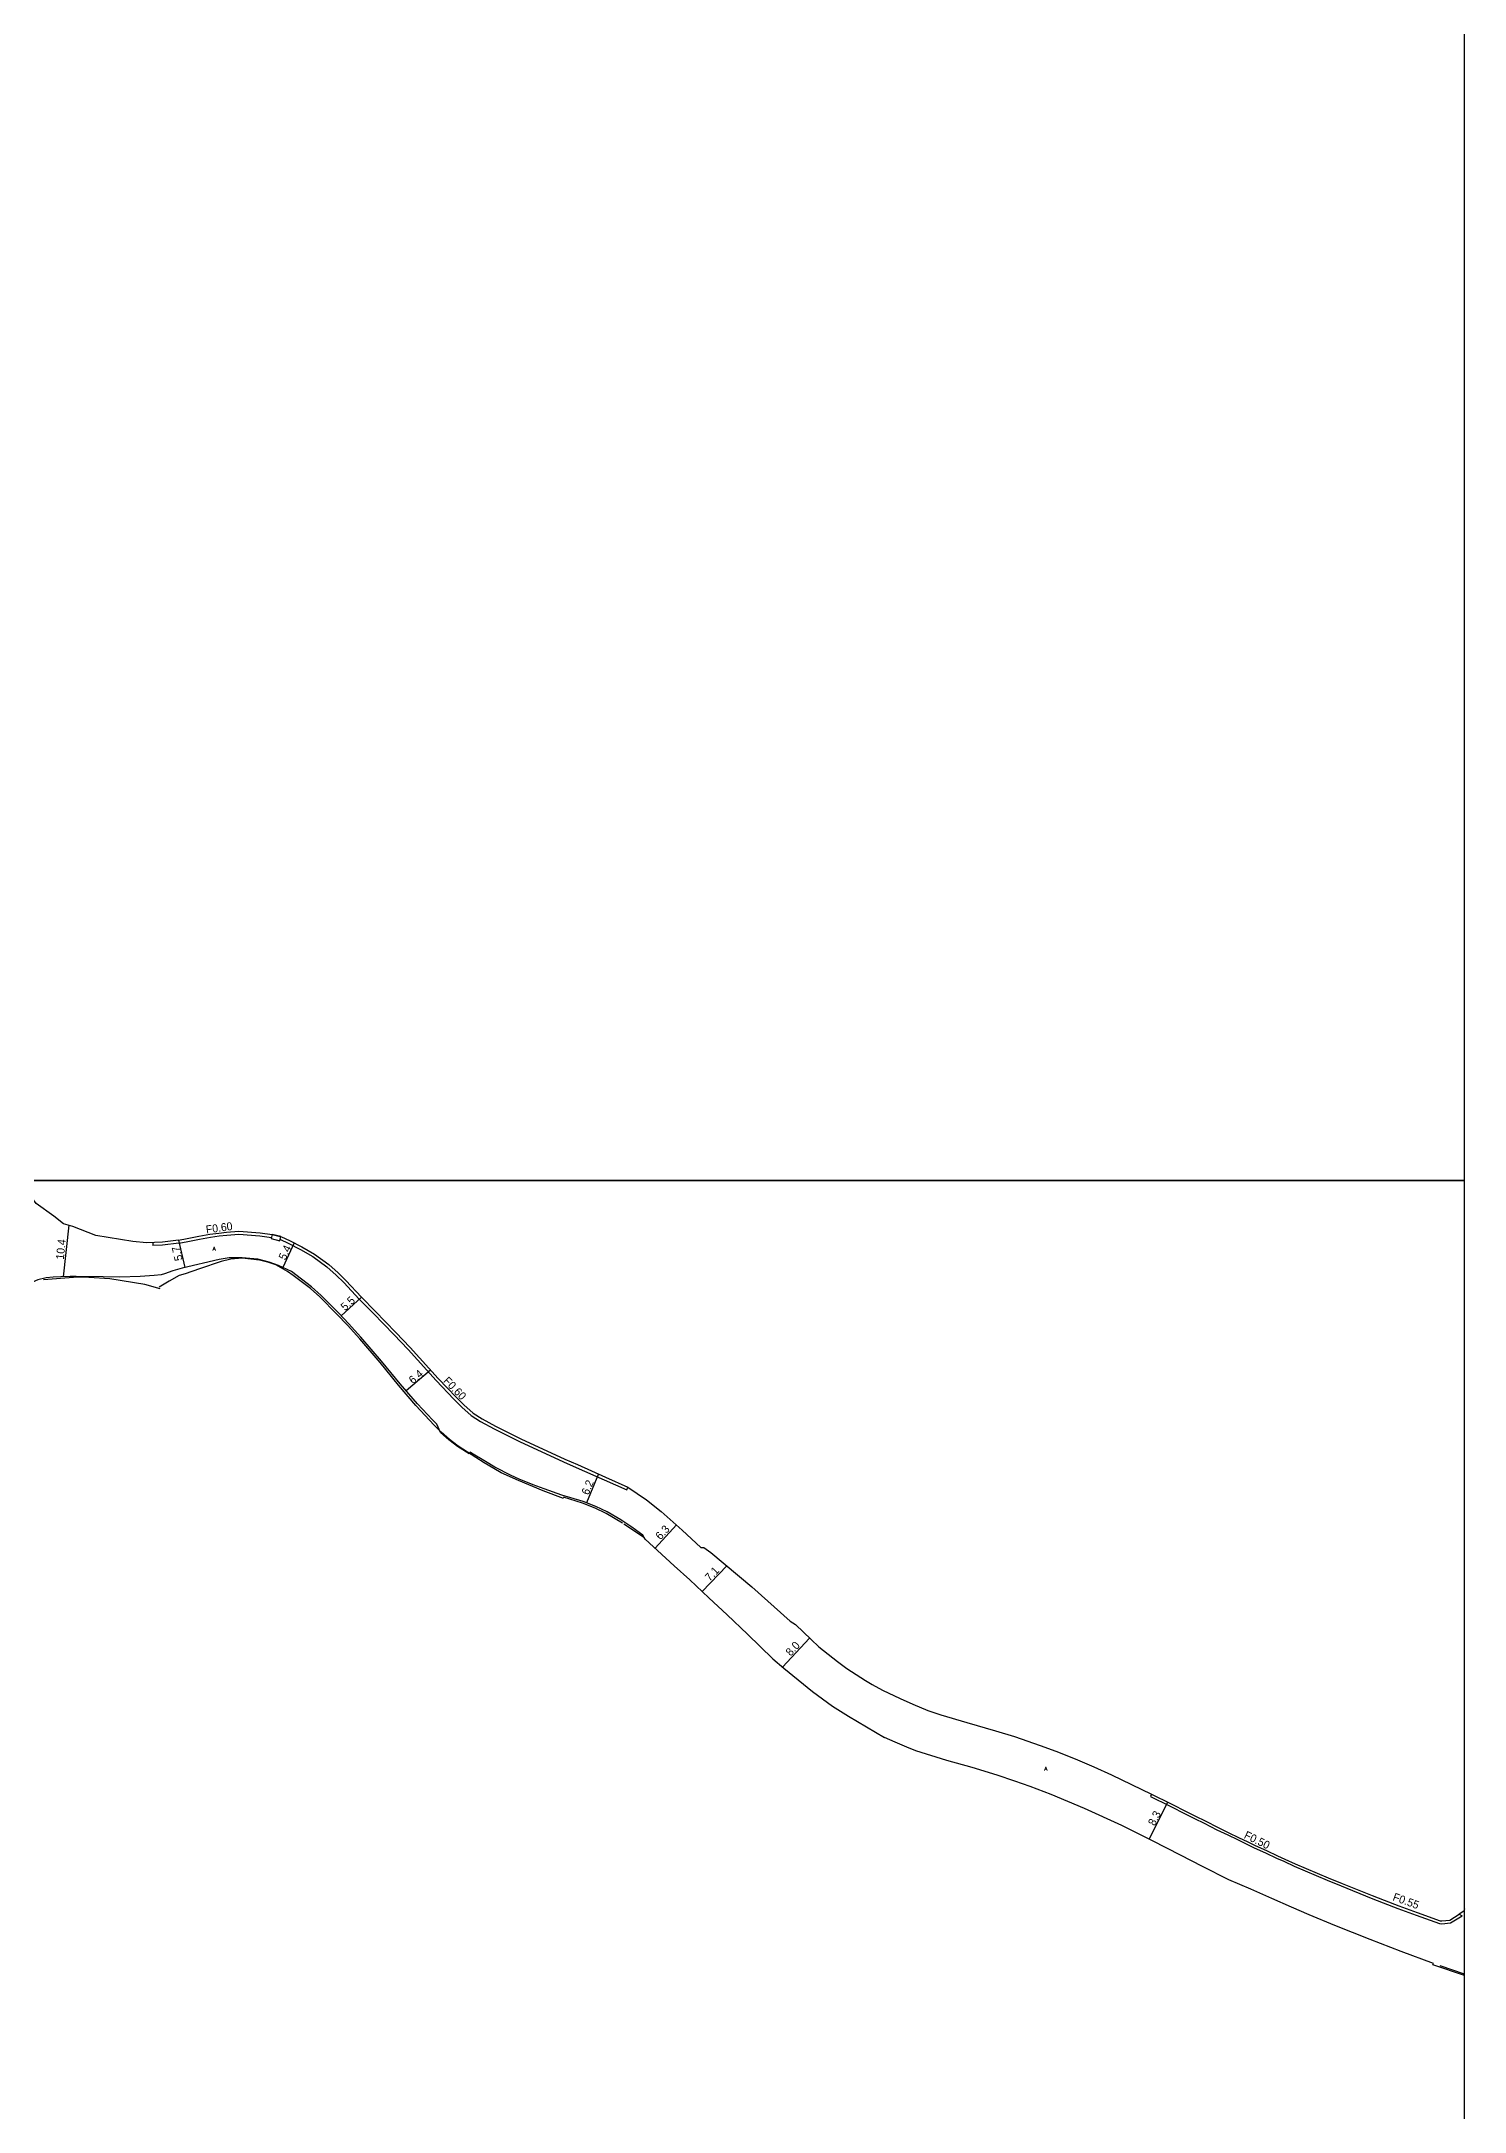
# Model space of a CAD drawing. Header units: metres. Extents: x -20000 to -16000, y -93000 to -90000.
# Drawn here: x -16284.5 to -16000, y -92586.1 to -92172.3 of the extents above; entities that cross this region are included whole.
import ezdxf

# ---------------------------------------------------------------- set-up
doc = ezdxf.new("R2010")
doc.units = ezdxf.units.M
doc.header["$LTSCALE"] = 2.5
for name, color, linetype in [('側溝・桝', 7, 'Continuous'), ('図郭', 7, 'Continuous'), ('幅員', 7, 'Continuous'), ('歩道・分離帯・安全施設', 7, 'Continuous'), ('舗装', 7, 'Continuous'), ('道路', 7, 'Continuous')]:
    doc.layers.add(name, color=color, linetype=linetype)
doc.styles.get("Standard").update_dxf_attribs({"font": ''})
doc.styles.add('YOKO_DECO', font='txt.shx', dxfattribs={"bigfont": 'extfont.shx'})
doc.styles.get('Standard').set_extended_font_data('@MS PGothic')

msp = doc.modelspace()

# ---------------------------------------------------------------- linework, layer by layer
at = {"layer": '側溝・桝'}
for points in [[(-16262.25, -92412.39), (-16262.22, -92412.98)], [(-16257.03, -92412.49), (-16260.27, -92412.88), (-16262.22, -92412.98)], [(-16257.03, -92412.49), (-16255.23, -92412.17), (-16252.89, -92411.68), (-16250.72, -92411.32), (-16248.93, -92411.07), (-16247.45, -92410.9), (-16245.06, -92410.71), (-16240.85, -92411.03), (-16238.48, -92411.38)], [(-16236.75, -92411.79), (-16236.72, -92411.79), (-16235.19, -92412.49), (-16232.72, -92413.79), (-16230.23, -92415.18), (-16227.45, -92417.27), (-16225.57, -92418.89), (-16224.07, -92420.38), (-16220.98, -92423.71), (-16218.2, -92426.5), (-16214.06, -92430.8), (-16211.19, -92433.75), (-16205.61, -92440), (-16202.04, -92443.72), (-16200.47, -92445.29), (-16198.57, -92446.96), (-16196.7, -92448.16), (-16193.96, -92449.62), (-16188.92, -92452.15), (-16180.1, -92456.23), (-16177.61, -92457.33), (-16171.98, -92459.83), (-16167.49, -92461.85), (-16167.25, -92461.31)], [(-16062.58, -92522.66), (-16062.8, -92523.11), (-16059.01, -92524.98), (-16055.59, -92526.71), (-16054.01, -92527.52), (-16052.09, -92528.49), (-16049.5, -92529.78), (-16047.33, -92530.83), (-16045.4, -92531.76), (-16043.52, -92532.66), (-16042.05, -92533.37), (-16039.81, -92534.41), (-16037.62, -92535.43), (-16036.15, -92536.09), (-16034.04, -92537.03), (-16029.68, -92538.91), (-16027.45, -92539.89), (-16024.67, -92541), (-16018.69, -92543.47), (-16016.26, -92544.39), (-16013.33, -92545.52), (-16009.7, -92546.86), (-16005.01, -92548.52), (-16004.55, -92548.58), (-16002.79, -92548.4), (-16000.5, -92546.99)], [(-16001.09, -92546.69), (-16000.5, -92546.99)]]:
    msp.add_lwpolyline(points, dxfattribs=at)
msp.add_lwpolyline([(-16238.34, -92410.79), (-16238.54, -92411.61), (-16236.8, -92412.02), (-16236.61, -92411.21)], close=True, dxfattribs=at)
at = {"layer": '図郭'}
for points in [[(-16800, -92400), (-16000, -92400), (-16000, -91800), (-16800, -91800)], [(-16800, -93000), (-16000, -93000), (-16000, -92400), (-16800, -92400)]]:
    msp.add_lwpolyline(points, close=True, dxfattribs=at)
at = {"layer": '幅員'}
for points in [[(-16279.04, -92408.92), (-16280.14, -92419.22)], [(-16257.11, -92411.89), (-16255.81, -92417.4)], [(-16233.97, -92412.46), (-16236.24, -92417.38)], [(-16220.54, -92423.3), (-16224.59, -92427.02)], [(-16206.71, -92437.87), (-16211.55, -92442.04)], [(-16173.15, -92458.66), (-16175.51, -92464.44)], [(-16157.57, -92468.84), (-16161.81, -92473.49)], [(-16147.51, -92477), (-16152.38, -92482.18)], [(-16136.35, -92497.31), (-16130.93, -92491.47)], [(-16059.36, -92524.24), (-16063.06, -92531.66)]]:
    msp.add_lwpolyline(points, dxfattribs=at)
at = {"layer": '歩道・分離帯・安全施設'}
for points in [[(-16180.12, -92463.58), (-16184.2, -92462.03), (-16189.12, -92459.98), (-16192.57, -92458.4), (-16194.08, -92457.53), (-16195.96, -92456.42), (-16199.3, -92454.31), (-16201.19, -92453.09), (-16202.93, -92451.75), (-16204.57, -92450.27), (-16205.98, -92448.91), (-16209.64, -92444.98), (-16213.09, -92440.87), (-16216.8, -92436.34), (-16220.83, -92431.61), (-16223.33, -92428.88), (-16225.45, -92426.73), (-16228.86, -92423.27), (-16230.71, -92421.57), (-16234.17, -92418.96), (-16235.32, -92418.17), (-16237.66, -92416.86), (-16239.01, -92416.38), (-16240.92, -92415.88), (-16244.37, -92415.49), (-16246.65, -92415.72), (-16248.53, -92416.2), (-16252.88, -92417.64), (-16255.78, -92418.64), (-16256.93, -92418.98), (-16258.98, -92420.08), (-16260.96, -92421.3)], [(-16260.77, -92421.61), (-16263.82, -92420.75), (-16270.83, -92419.61), (-16275.01, -92419.36), (-16277.18, -92419.33), (-16284.06, -92419.84)], [(-16168.32, -92468.49), (-16171.62, -92466.56), (-16173.83, -92465.47), (-16176.3, -92464.46), (-16180.13, -92463.31)], [(-16164.15, -92471.27), (-16168.06, -92468.66)], [(-16000, -92558.67), (-16004.85, -92556.99)]]:
    msp.add_lwpolyline(points, dxfattribs=at)
at = {"layer": '道路'}
for points in [[(-16257.11, -92411.89), (-16260.32, -92412.28), (-16263.49, -92412.45), (-16266.24, -92412.17), (-16273.59, -92411), (-16278.19, -92409.15), (-16280.11, -92408.63), (-16282.02, -92407.12), (-16285.51, -92404.59), (-16288.84, -92400)], [(-16257.11, -92411.89), (-16255.34, -92411.58), (-16253, -92411.09), (-16250.81, -92410.73), (-16249, -92410.48), (-16247.51, -92410.31), (-16245.06, -92410.11), (-16240.79, -92410.43), (-16238.35, -92410.79), (-16236.53, -92411.22), (-16234.92, -92411.96), (-16232.44, -92413.27), (-16229.9, -92414.68), (-16227.07, -92416.8), (-16225.16, -92418.45), (-16223.64, -92419.96), (-16220.54, -92423.3), (-16217.77, -92426.09), (-16213.63, -92430.39), (-16210.75, -92433.34), (-16205.17, -92439.59), (-16201.61, -92443.3), (-16200.06, -92444.85), (-16198.21, -92446.48), (-16196.4, -92447.64), (-16193.69, -92449.08), (-16188.66, -92451.61), (-16179.85, -92455.69), (-16177.36, -92456.78), (-16171.74, -92459.29), (-16167.25, -92461.31)], [(-16163.78, -92471.67), (-16164.27, -92470.9), (-16166.46, -92469.29), (-16168.66, -92467.82), (-16171.41, -92466.24), (-16173.67, -92465.19), (-16176.19, -92464.16), (-16180.43, -92462.86), (-16184.02, -92461.64), (-16186.19, -92460.8), (-16188.99, -92459.68), (-16190.57, -92458.95), (-16193.83, -92457.32), (-16195.73, -92456.14), (-16198.49, -92454.48), (-16198.77, -92454.29), (-16199.01, -92454.65), (-16201.33, -92453.14), (-16203.04, -92451.84), (-16204.12, -92450.93), (-16204.69, -92450.35), (-16205.46, -92448.73), (-16206.33, -92447.85), (-16209.34, -92444.61), (-16212.78, -92440.61), (-16216.51, -92436.09), (-16220.63, -92431.32), (-16223.07, -92428.67), (-16225.12, -92426.44), (-16228.55, -92422.97), (-16230.49, -92421.23), (-16234.52, -92418.17), (-16237.13, -92416.97), (-16238.99, -92416.33), (-16241.25, -92415.73), (-16244.36, -92415.43), (-16246.95, -92415.45), (-16248.93, -92415.79), (-16256.33, -92417.52), (-16258.22, -92418.04), (-16259.86, -92418.65)], [(-16259.86, -92418.65), (-16260.54, -92418.86), (-16261.96, -92418.99), (-16264.77, -92419.15), (-16268.84, -92419.29), (-16272.18, -92419.21), (-16277.54, -92419.18), (-16278.77, -92419.18), (-16280.6, -92419.24), (-16282.12, -92419.32), (-16283.56, -92419.44), (-16285.19, -92419.82), (-16293.17, -92423.28), (-16313.09, -92431.9), (-16314.38, -92432.72), (-16325.06, -92439.02), (-16332.44, -92443.41), (-16352.06, -92455.11), (-16355.48, -92457.21), (-16359.26, -92459.53), (-16364.64, -92463.01), (-16368.01, -92465.25), (-16370.85, -92467.16)], [(-16167.25, -92461.31), (-16163.53, -92463.82), (-16160.63, -92466.14), (-16156.4, -92469.87), (-16152.66, -92473.35), (-16152.06, -92473.36), (-16150.65, -92474.38), (-16142.47, -92481.21), (-16134.8, -92488.07), (-16133.72, -92488.76), (-16130.64, -92491.76), (-16129.09, -92493.18), (-16127.22, -92494.68), (-16125.34, -92496.14), (-16123.46, -92497.53), (-16119.78, -92499.94), (-16118.43, -92500.75), (-16116.33, -92501.87), (-16112.85, -92503.53), (-16110.31, -92504.7), (-16107.33, -92505.91), (-16104.71, -92506.8), (-16099.53, -92508.32), (-16093.76, -92509.98)], [(-16163.78, -92471.67), (-16159.65, -92475.49), (-16157.99, -92477), (-16154.89, -92479.8), (-16151.1, -92483.4), (-16147.44, -92486.79), (-16143.36, -92490.68), (-16138.31, -92495.63), (-16136.11, -92497.51), (-16130.38, -92502.12), (-16126.35, -92505.06), (-16123.14, -92507.08), (-16115.98, -92511.32)], [(-16000, -92558.93), (-16006.37, -92556.76), (-16006.22, -92556.54), (-16012.65, -92554.1), (-16018.85, -92551.71), (-16025.95, -92548.95), (-16031.04, -92546.82), (-16034.61, -92545.25), (-16038.55, -92543.53), (-16042.75, -92541.66), (-16047.11, -92539.77), (-16052.38, -92537.13), (-16056.8, -92534.86), (-16062.39, -92531.99), (-16068.51, -92528.94), (-16075.95, -92525.52), (-16082.63, -92522.71), (-16086.86, -92521.14), (-16089.92, -92520.07), (-16093.41, -92518.88), (-16098.42, -92517.35), (-16103.51, -92515.91), (-16109.69, -92513.98), (-16111.52, -92513.24), (-16113.8, -92512.29), (-16115.98, -92511.32)], [(-16093.76, -92509.98), (-16089.99, -92511.17), (-16084.85, -92512.93), (-16081.72, -92514.07), (-16077.84, -92515.58), (-16074.13, -92517.21), (-16070.55, -92518.81), (-16062.58, -92522.66)], [(-16062.58, -92522.66), (-16058.78, -92524.53), (-16055.36, -92526.26), (-16053.78, -92527.07), (-16051.86, -92528.03), (-16049.27, -92529.32), (-16047.1, -92530.37), (-16045.19, -92531.31), (-16043.3, -92532.2), (-16041.84, -92532.91), (-16039.6, -92533.95), (-16037.41, -92534.97), (-16035.95, -92535.63), (-16033.84, -92536.57), (-16029.47, -92538.44), (-16027.25, -92539.42), (-16024.48, -92540.53), (-16018.49, -92542.94), (-16016.05, -92543.86), (-16013.13, -92544.99), (-16009.51, -92546.33), (-16004.88, -92547.97), (-16004.54, -92548.01), (-16002.98, -92547.85), (-16001.09, -92546.69)], [(-16000, -92545.57), (-16000.18, -92546.05), (-16001.09, -92546.69)]]:
    msp.add_lwpolyline(points, dxfattribs=at)

# ---------------------------------------------------------------- texts
at = {"layer": '側溝・桝'}
for s, rotation, p in [('F0.60', 8, (-16251.5, -92410.6)), ('F0.60', 313.8692, (-16204.27, -92440.16)), ('F0.50', 334, (-16044.24, -92531.39)), ('F0.55', 340, (-16014.49, -92543.85))]:
    msp.add_text(s, height=1.6, rotation=rotation, dxfattribs=at).set_placement(p)
at = {"layer": '幅員'}
for s, rotation, p in [('10.4', 83.8625, (-16280.03, -92415.86)), ('5.4', 65, (-16235.72, -92416.03)), ('5.7', 103, (-16256.24, -92415.85)), ('5.5', 43, (-16223.77, -92426.14)), ('6.4', 41, (-16210.21, -92440.77)), ('6.2', 68, (-16175.12, -92462.98)), ('6.3', 47.667, (-16160.73, -92471.94)), ('7.1', 46.7654, (-16150.88, -92480.23)), ('8.0', 47.1609, (-16134.71, -92495.18)), ('8.3', 63, (-16061.95, -92529.13))]:
    msp.add_text(s, height=1.6, rotation=rotation, dxfattribs=at).set_placement(p)
at = {"layer": '舗装', "style": 'YOKO_DECO'}
for p in [(-16250.24, -92413.97, 325.75), (-16084.01, -92517.94, 320.73)]:
    msp.add_text('A', height=0.75, dxfattribs=at).set_placement(p)

doc.saveas('drawing.dxf')
